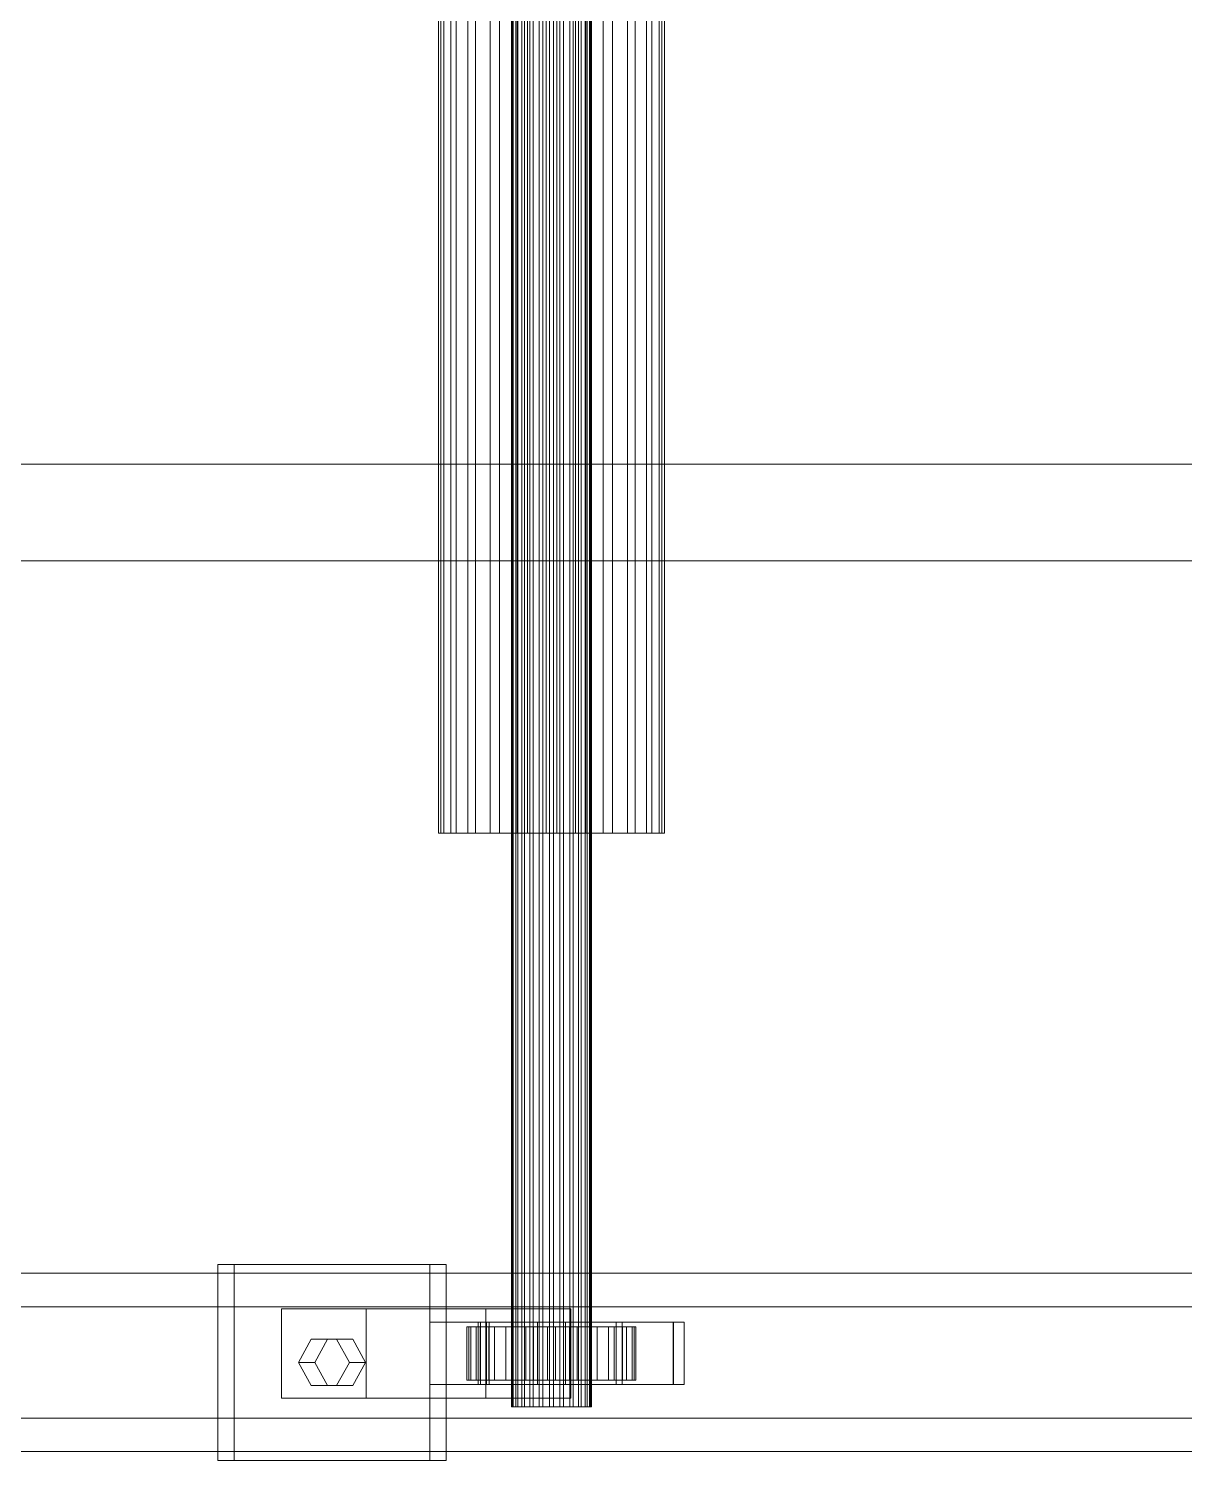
# Model space of a CAD drawing. Header units: millimetres. Extents: x -1970 to 34302, y -65268 to 6837.
# Drawn here: x 6199.9 to 6459.4, y -18452 to -18130.5 of the extents above; entities that cross this region are included whole.
import ezdxf

# ---------------------------------------------------------------- set-up
doc = ezdxf.new("R2010")
doc.units = ezdxf.units.MM
doc.layers.add('superior_C01', color=7, linetype='Continuous', lineweight=0)

msp = doc.modelspace()

# ---------------------------------------------------------------- linework, layer by layer
at = {"layer": 'superior_C01'}
for p, q in [((6308.3, -18440), (6308.3, -17560)), ((6308.495, -18440), (6308.495, -17560)), ((6308.716, -18440), (6308.716, -17560)), ((6309.29, -18440), (6309.29, -17560)), ((6309.718, -18440), (6309.718, -17560)), ((6310.631, -18440), (6310.631, -17560)), ((6311.235, -18440), (6311.235, -17560)), ((6312.425, -18440), (6312.425, -17560)), ((6313.164, -18440), (6313.164, -17560)), ((6314.55, -18440), (6314.55, -17560)), ((6315.375, -18440), (6315.375, -17560)), ((6316.862, -18440), (6316.862, -17560)), ((6317.717, -18440), (6317.717, -17560)), ((6319.203, -18440), (6319.203, -17560)), ((6320.029, -18440), (6320.029, -17560)), ((6321.414, -18440), (6321.414, -17560)), ((6322.154, -18440), (6322.154, -17560)), ((6323.344, -18440), (6323.344, -17560)), ((6323.948, -18440), (6323.948, -17560)), ((6324.861, -18440), (6324.861, -17560)), ((6325.288, -18440), (6325.288, -17560)), ((6325.862, -17560), (6325.862, -18440)), ((6326.083, -18440), (6326.083, -17560)), ((6326.279, -18440), (6326.279, -17560)), ((6291.918, -18311.15), (6291.918, -17688.85)), ((6292.47, -18311.15), (6292.47, -17688.85)), ((6293.095, -18311.15), (6293.095, -17688.85)), ((6294.714, -18311.15), (6294.714, -17688.85)), ((6295.92, -18311.15), (6295.92, -17688.85)), ((6298.497, -18311.15), (6298.497, -17688.85)), ((6300.202, -18311.15), (6300.202, -17688.85)), ((6303.56, -18311.15), (6303.56, -17688.85)), ((6305.648, -18311.15), (6305.648, -17688.85)), ((6309.558, -18311.15), (6309.558, -17688.85)), ((6311.887, -18311.15), (6311.887, -17688.85)), ((6316.084, -18311.15), (6316.084, -17688.85)), ((6318.495, -18311.15), (6318.495, -17688.85)), ((6322.691, -18311.15), (6322.691, -17688.85)), ((6325.021, -18311.15), (6325.021, -17688.85)), ((6328.931, -18311.15), (6328.931, -17688.85)), ((6331.019, -18311.15), (6331.019, -17688.85)), ((6334.377, -18311.15), (6334.377, -17688.85)), ((6336.082, -18311.15), (6336.082, -17688.85)), ((6338.659, -18311.15), (6338.659, -17688.85)), ((6339.864, -18311.15), (6339.864, -17688.85)), ((6341.484, -17688.85), (6341.484, -18311.15)), ((6342.108, -18311.15), (6342.108, -17688.85)), ((6342.661, -18311.15), (6342.661, -17688.85)), ((6513.744, -18228.298), (5579.735, -18228.298)), ((5581.551, -18228.298), (6515.561, -18228.298)), ((11044.69, -18250), (2005.168, -18250)), ((2006.698, -18250), (11046.22, -18250)), ((6293.095, -18311.15), (6291.918, -18311.15)), ((6291.918, -18311.15), (6292.47, -18311.15)), ((6292.47, -18311.15), (6294.714, -18311.15)), ((6295.92, -18311.15), (6293.095, -18311.15)), ((6294.714, -18311.15), (6298.497, -18311.15)), ((6300.202, -18311.15), (6295.92, -18311.15)), ((6298.497, -18311.15), (6303.56, -18311.15)), ((6305.648, -18311.15), (6300.202, -18311.15)), ((6303.56, -18311.15), (6309.558, -18311.15)), ((6311.887, -18311.15), (6305.648, -18311.15)), ((6309.558, -18311.15), (6316.084, -18311.15)), ((6318.495, -18311.15), (6311.887, -18311.15)), ((6316.084, -18311.15), (6322.691, -18311.15)), ((6325.021, -18311.15), (6318.495, -18311.15)), ((6322.691, -18311.15), (6328.931, -18311.15)), ((6331.019, -18311.15), (6325.021, -18311.15)), ((6328.931, -18311.15), (6334.377, -18311.15)), ((6336.082, -18311.15), (6331.019, -18311.15)), ((6334.377, -18311.15), (6338.659, -18311.15)), ((6339.864, -18311.15), (6336.082, -18311.15)), ((6338.659, -18311.15), (6341.484, -18311.15)), ((6342.108, -18311.15), (6339.864, -18311.15)), ((6341.484, -18311.15), (6342.661, -18311.15)), ((6342.661, -18311.15), (6342.108, -18311.15)), ((6290.002, -18408), (6242.374, -18408)), ((6242.374, -18408), (6242.374, -18452)), ((6246.027, -18408), (6242.374, -18408)), ((6246.027, -18452), (6246.027, -18408)), ((6246.027, -18408), (6293.654, -18408)), ((6290.002, -18452), (6290.002, -18408)), ((6290.002, -18408), (6293.654, -18408)), ((6293.654, -18408), (6293.654, -18452)), ((6902.966, -18410), (5759.904, -18410)), ((5772.079, -18410), (6915.141, -18410)), ((6989.713, -18410), (5846.651, -18410)), ((5861.87, -18410), (7004.932, -18410)), ((6996.241, -18417.5), (5764.91, -18417.5)), ((5767.073, -18417.5), (6998.404, -18417.5)), ((6275.714, -18418), (6256.663, -18418)), ((6256.663, -18418), (6256.663, -18438)), ((6302.589, -18418), (6256.663, -18418)), ((6275.714, -18438), (6275.714, -18418)), ((6275.714, -18418), (6321.641, -18418)), ((6302.589, -18438), (6302.589, -18418)), ((6302.589, -18418), (6321.641, -18418)), ((6321.641, -18418), (6321.641, -18438)), ((6301.372, -18421), (6289.941, -18421)), ((6289.941, -18421), (6289.941, -18435)), ((6302.725, -18421), (6289.941, -18421)), ((6344.677, -18421), (6300.859, -18421)), ((6300.859, -18421), (6300.859, -18435)), ((6303.294, -18421), (6300.859, -18421)), ((6301.372, -18435), (6301.372, -18421)), ((6301.372, -18421), (6314.156, -18421)), ((6302.725, -18435), (6302.725, -18421)), ((6302.725, -18421), (6314.156, -18421)), ((6303.294, -18435), (6303.294, -18421)), ((6303.294, -18421), (6347.112, -18421)), ((6314.156, -18421), (6314.156, -18435)), ((6331.854, -18421), (6320.423, -18421)), ((6320.423, -18421), (6320.423, -18435)), ((6333.207, -18421), (6320.423, -18421)), ((6331.854, -18435), (6331.854, -18421)), ((6331.854, -18421), (6344.637, -18421)), ((6333.207, -18435), (6333.207, -18421)), ((6333.207, -18421), (6344.637, -18421)), ((6344.637, -18421), (6344.637, -18435)), ((6344.677, -18435), (6344.677, -18421)), ((6344.677, -18421), (6347.112, -18421)), ((6347.112, -18421), (6347.112, -18435)), ((6260.473, -18430), (6263.33, -18424.804)), ((6263.33, -18424.804), (6269.046, -18424.804)), ((6266.983, -18424.804), (6263.33, -18424.804)), ((6266.983, -18424.804), (6264.125, -18430)), ((6272.698, -18424.804), (6266.983, -18424.804)), ((6269.046, -18424.804), (6271.903, -18430)), ((6272.698, -18424.804), (6269.046, -18424.804)), ((6275.556, -18430), (6272.698, -18424.804)), ((6298.724, -18422), (6298.311, -18422)), ((6298.311, -18422), (6308.3, -18422)), ((6298.311, -18434), (6298.311, -18422)), ((6298.311, -18422), (6299.191, -18422)), ((6300.403, -18422), (6298.724, -18422)), ((6298.724, -18422), (6308.495, -18422)), ((6298.724, -18434), (6298.724, -18422)), ((6299.191, -18422), (6308.716, -18422)), ((6299.191, -18434), (6299.191, -18422)), ((6299.191, -18422), (6301.304, -18422)), ((6303.232, -18422), (6300.403, -18422)), ((6300.403, -18422), (6309.29, -18422)), ((6300.403, -18434), (6300.403, -18422)), ((6301.304, -18422), (6309.718, -18422)), ((6301.304, -18434), (6301.304, -18422)), ((6301.304, -18422), (6304.507, -18422)), ((6307.019, -18422), (6303.232, -18422)), ((6303.232, -18422), (6310.631, -18422)), ((6303.232, -18434), (6303.232, -18422)), ((6304.507, -18422), (6311.235, -18422)), ((6304.507, -18434), (6304.507, -18422)), ((6304.507, -18422), (6308.581, -18422)), ((6311.506, -18422), (6307.019, -18422)), ((6307.019, -18422), (6312.425, -18422)), ((6307.019, -18434), (6307.019, -18422)), ((6308.3, -18422), (6308.495, -18422)), ((6308.3, -18422), (6308.3, -18434)), ((6308.716, -18422), (6308.3, -18422)), ((6308.495, -18422), (6309.29, -18422)), ((6308.495, -18422), (6308.495, -18434)), ((6308.581, -18422), (6313.164, -18422)), ((6308.581, -18434), (6308.581, -18422)), ((6308.581, -18422), (6313.249, -18422)), ((6308.716, -18422), (6308.716, -18434)), ((6309.718, -18422), (6308.716, -18422)), ((6309.29, -18422), (6310.631, -18422)), ((6309.29, -18422), (6309.29, -18434)), ((6309.718, -18422), (6309.718, -18434)), ((6311.235, -18422), (6309.718, -18422)), ((6310.631, -18422), (6312.425, -18422)), ((6310.631, -18422), (6310.631, -18434)), ((6311.235, -18422), (6311.235, -18434)), ((6313.164, -18422), (6311.235, -18422)), ((6316.388, -18422), (6311.506, -18422)), ((6311.506, -18422), (6314.55, -18422)), ((6311.506, -18434), (6311.506, -18422)), ((6312.425, -18422), (6314.55, -18422)), ((6312.425, -18422), (6312.425, -18434)), ((6313.164, -18422), (6313.164, -18434)), ((6315.375, -18422), (6313.164, -18422)), ((6313.249, -18422), (6315.375, -18422)), ((6313.249, -18434), (6313.249, -18422)), ((6313.249, -18422), (6318.191, -18422)), ((6314.55, -18422), (6316.862, -18422)), ((6314.55, -18422), (6314.55, -18434)), ((6315.375, -18422), (6315.375, -18434)), ((6317.717, -18422), (6315.375, -18422)), ((6321.33, -18422), (6316.388, -18422)), ((6316.388, -18422), (6316.862, -18422)), ((6316.388, -18434), (6316.388, -18422)), ((6316.862, -18422), (6319.203, -18422)), ((6316.862, -18422), (6316.862, -18434)), ((6318.191, -18422), (6317.717, -18422)), ((6317.717, -18422), (6317.717, -18434)), ((6320.029, -18422), (6317.717, -18422)), ((6318.191, -18434), (6318.191, -18422)), ((6318.191, -18422), (6323.073, -18422)), ((6321.33, -18422), (6319.203, -18422)), ((6319.203, -18422), (6321.414, -18422)), ((6319.203, -18422), (6319.203, -18434)), ((6323.073, -18422), (6320.029, -18422)), ((6320.029, -18422), (6320.029, -18434)), ((6322.154, -18422), (6320.029, -18422)), ((6325.998, -18422), (6321.33, -18422)), ((6321.33, -18434), (6321.33, -18422)), ((6325.998, -18422), (6321.414, -18422)), ((6321.414, -18422), (6323.344, -18422)), ((6321.414, -18422), (6321.414, -18434)), ((6327.56, -18422), (6322.154, -18422)), ((6322.154, -18422), (6322.154, -18434)), ((6323.948, -18422), (6322.154, -18422)), ((6323.073, -18434), (6323.073, -18422)), ((6323.073, -18422), (6327.56, -18422)), ((6330.072, -18422), (6323.344, -18422)), ((6323.344, -18422), (6324.861, -18422)), ((6323.344, -18422), (6323.344, -18434)), ((6331.347, -18422), (6323.948, -18422)), ((6323.948, -18422), (6323.948, -18434)), ((6325.288, -18422), (6323.948, -18422)), ((6333.274, -18422), (6324.861, -18422)), ((6324.861, -18422), (6325.862, -18422)), ((6324.861, -18422), (6324.861, -18434)), ((6334.176, -18422), (6325.288, -18422)), ((6325.288, -18422), (6325.288, -18434)), ((6326.083, -18422), (6325.288, -18422)), ((6325.862, -18422), (6335.388, -18422)), ((6325.862, -18434), (6325.862, -18422)), ((6325.862, -18422), (6326.279, -18422)), ((6330.072, -18422), (6325.998, -18422)), ((6325.998, -18434), (6325.998, -18422)), ((6335.855, -18422), (6326.083, -18422)), ((6326.083, -18422), (6326.083, -18434)), ((6326.279, -18422), (6326.083, -18422)), ((6336.268, -18422), (6326.279, -18422)), ((6326.279, -18422), (6326.279, -18434)), ((6327.56, -18434), (6327.56, -18422)), ((6327.56, -18422), (6331.347, -18422)), ((6333.274, -18422), (6330.072, -18422)), ((6330.072, -18434), (6330.072, -18422)), ((6331.347, -18434), (6331.347, -18422)), ((6331.347, -18422), (6334.176, -18422)), ((6335.388, -18422), (6333.274, -18422)), ((6333.274, -18434), (6333.274, -18422)), ((6334.176, -18434), (6334.176, -18422)), ((6334.176, -18422), (6335.855, -18422)), ((6335.388, -18422), (6335.388, -18434)), ((6336.268, -18422), (6335.388, -18422)), ((6335.855, -18434), (6335.855, -18422)), ((6335.855, -18422), (6336.268, -18422)), ((6336.268, -18434), (6336.268, -18422)), ((6263.33, -18435.196), (6260.473, -18430)), ((6260.473, -18430), (6264.125, -18430)), ((6264.125, -18430), (6266.983, -18435.196)), ((6271.903, -18430), (6269.046, -18435.196)), ((6275.556, -18430), (6271.903, -18430)), ((6272.698, -18435.196), (6275.556, -18430)), ((6308.3, -18434), (6298.311, -18434)), ((6298.311, -18434), (6298.724, -18434)), ((6299.191, -18434), (6298.311, -18434)), ((6308.495, -18434), (6298.724, -18434)), ((6298.724, -18434), (6300.403, -18434)), ((6308.716, -18434), (6299.191, -18434)), ((6301.304, -18434), (6299.191, -18434)), ((6309.29, -18434), (6300.403, -18434)), ((6300.403, -18434), (6303.232, -18434)), ((6309.718, -18434), (6301.304, -18434)), ((6304.507, -18434), (6301.304, -18434)), ((6310.631, -18434), (6303.232, -18434)), ((6303.232, -18434), (6307.019, -18434)), ((6311.235, -18434), (6304.507, -18434)), ((6308.581, -18434), (6304.507, -18434)), ((6312.425, -18434), (6307.019, -18434)), ((6307.019, -18434), (6311.506, -18434)), ((6308.495, -18434), (6308.3, -18434)), ((6308.3, -18434), (6308.716, -18434)), ((6309.29, -18434), (6308.495, -18434)), ((6313.164, -18434), (6308.581, -18434)), ((6313.249, -18434), (6308.581, -18434)), ((6308.716, -18434), (6309.718, -18434)), ((6310.631, -18434), (6309.29, -18434)), ((6309.718, -18434), (6311.235, -18434)), ((6312.425, -18434), (6310.631, -18434)), ((6311.235, -18434), (6313.164, -18434)), ((6314.55, -18434), (6311.506, -18434)), ((6311.506, -18434), (6316.388, -18434)), ((6314.55, -18434), (6312.425, -18434)), ((6313.164, -18434), (6315.375, -18434)), ((6315.375, -18434), (6313.249, -18434)), ((6318.191, -18434), (6313.249, -18434)), ((6316.862, -18434), (6314.55, -18434)), ((6315.375, -18434), (6317.717, -18434)), ((6316.862, -18434), (6316.388, -18434)), ((6316.388, -18434), (6321.33, -18434)), ((6319.203, -18434), (6316.862, -18434)), ((6317.717, -18434), (6318.191, -18434)), ((6317.717, -18434), (6320.029, -18434)), ((6323.073, -18434), (6318.191, -18434)), ((6321.414, -18434), (6319.203, -18434)), ((6319.203, -18434), (6321.33, -18434)), ((6320.029, -18434), (6323.073, -18434)), ((6320.029, -18434), (6322.154, -18434)), ((6321.33, -18434), (6325.998, -18434)), ((6323.344, -18434), (6321.414, -18434)), ((6321.414, -18434), (6325.998, -18434)), ((6322.154, -18434), (6327.56, -18434)), ((6322.154, -18434), (6323.948, -18434)), ((6327.56, -18434), (6323.073, -18434)), ((6324.861, -18434), (6323.344, -18434)), ((6323.344, -18434), (6330.072, -18434)), ((6323.948, -18434), (6331.347, -18434)), ((6323.948, -18434), (6325.288, -18434)), ((6325.862, -18434), (6324.861, -18434)), ((6324.861, -18434), (6333.274, -18434)), ((6325.288, -18434), (6334.176, -18434)), ((6325.288, -18434), (6326.083, -18434)), ((6335.388, -18434), (6325.862, -18434)), ((6326.279, -18434), (6325.862, -18434)), ((6325.998, -18434), (6330.072, -18434)), ((6326.083, -18434), (6335.855, -18434)), ((6326.083, -18434), (6326.279, -18434)), ((6326.279, -18434), (6336.268, -18434)), ((6331.347, -18434), (6327.56, -18434)), ((6330.072, -18434), (6333.274, -18434)), ((6334.176, -18434), (6331.347, -18434)), ((6333.274, -18434), (6335.388, -18434)), ((6335.855, -18434), (6334.176, -18434)), ((6335.388, -18434), (6336.268, -18434)), ((6336.268, -18434), (6335.855, -18434)), ((6256.663, -18438), (6275.714, -18438)), ((6256.663, -18438), (6302.589, -18438)), ((6269.046, -18435.196), (6263.33, -18435.196)), ((6266.983, -18435.196), (6263.33, -18435.196)), ((6266.983, -18435.196), (6272.698, -18435.196)), ((6272.698, -18435.196), (6269.046, -18435.196)), ((6321.641, -18438), (6275.714, -18438)), ((6289.941, -18435), (6301.372, -18435)), ((6289.941, -18435), (6302.725, -18435)), ((6300.859, -18435), (6344.677, -18435)), ((6300.859, -18435), (6303.294, -18435)), ((6314.156, -18435), (6301.372, -18435)), ((6321.641, -18438), (6302.589, -18438)), ((6314.156, -18435), (6302.725, -18435)), ((6347.112, -18435), (6303.294, -18435)), ((6320.423, -18435), (6331.854, -18435)), ((6320.423, -18435), (6333.207, -18435)), ((6344.637, -18435), (6331.854, -18435)), ((6344.637, -18435), (6333.207, -18435)), ((6347.112, -18435), (6344.677, -18435)), ((6308.716, -18440), (6308.3, -18440)), ((6308.3, -18440), (6308.495, -18440)), ((6308.495, -18440), (6309.29, -18440)), ((6309.718, -18440), (6308.716, -18440)), ((6309.29, -18440), (6310.631, -18440)), ((6311.235, -18440), (6309.718, -18440)), ((6310.631, -18440), (6312.425, -18440)), ((6313.164, -18440), (6311.235, -18440)), ((6312.425, -18440), (6314.55, -18440)), ((6315.375, -18440), (6313.164, -18440)), ((6314.55, -18440), (6316.862, -18440)), ((6317.717, -18440), (6315.375, -18440)), ((6316.862, -18440), (6319.203, -18440)), ((6320.029, -18440), (6317.717, -18440)), ((6319.203, -18440), (6321.414, -18440)), ((6322.154, -18440), (6320.029, -18440)), ((6321.414, -18440), (6323.344, -18440)), ((6323.948, -18440), (6322.154, -18440)), ((6323.344, -18440), (6324.861, -18440)), ((6325.288, -18440), (6323.948, -18440)), ((6324.861, -18440), (6325.862, -18440)), ((6326.083, -18440), (6325.288, -18440)), ((6325.862, -18440), (6326.279, -18440)), ((6326.279, -18440), (6326.083, -18440)), ((5764.91, -18442.5), (6996.241, -18442.5)), ((5767.073, -18442.5), (6998.404, -18442.5)), ((5759.904, -18450), (6902.966, -18450)), ((5772.079, -18450), (6915.141, -18450)), ((5846.651, -18450), (6989.713, -18450)), ((5861.87, -18450), (7004.932, -18450)), ((6242.374, -18452), (6290.002, -18452)), ((6242.374, -18452), (6246.027, -18452)), ((6293.654, -18452), (6246.027, -18452)), ((6293.654, -18452), (6290.002, -18452))]:
    msp.add_line(p, q, dxfattribs=at)

doc.saveas('drawing.dxf')
